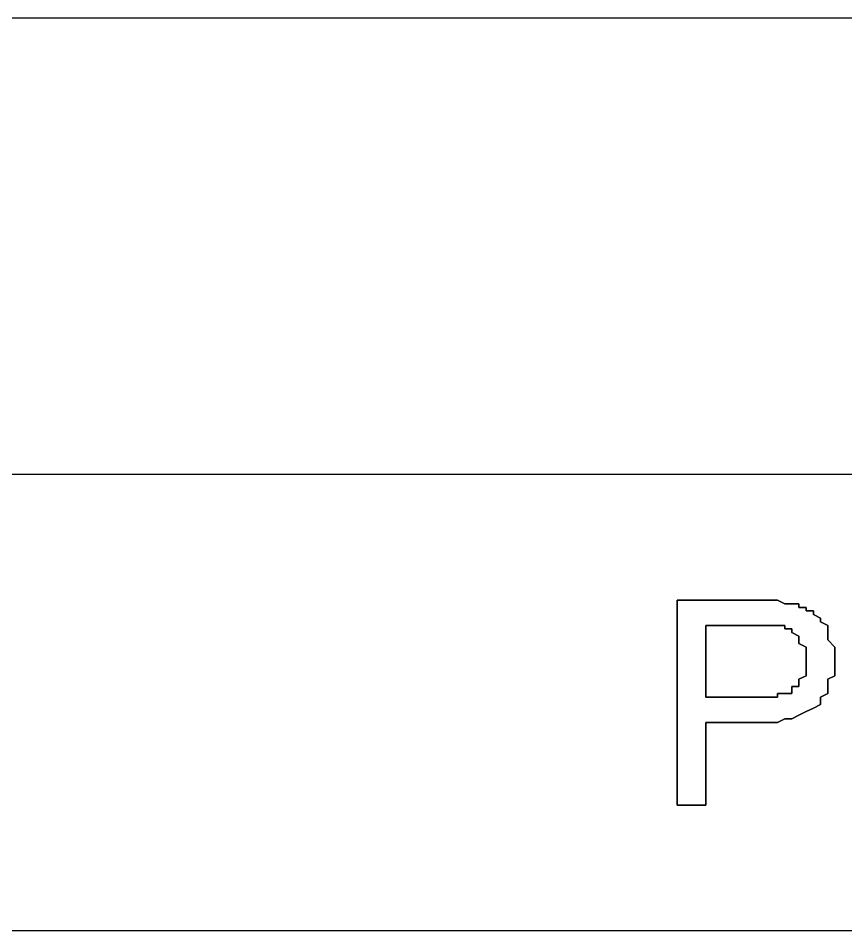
# Model space of a CAD drawing. Header units: metres. Extents: x 2.9 to 42.8, y 1.7 to 28.7.
# Drawn here: x 38.1926 to 38.5992, y 10.3611 to 10.8091 of the extents above; entities that cross this region are included whole.
import ezdxf

# ---------------------------------------------------------------- set-up
doc = ezdxf.new("R2010")
doc.units = ezdxf.units.M
doc.layers.add('NEGRO', color=7, linetype='Continuous')

msp = doc.modelspace()

# ---------------------------------------------------------------- linework, layer by layer
at = {"layer": 'NEGRO', "lineweight": -3}
for points in [[(42.3545, 10.8091), (36.389, 10.8091)], [(42.3545, 10.5851), (36.389, 10.5851)], [(38.5551, 10.5234), (38.5163, 10.5234), (38.5551, 10.5234)], [(38.5163, 10.5234), (38.5163, 10.4228), (38.5163, 10.5234)], [(38.5586, 10.5234), (38.5551, 10.5234), (38.5586, 10.5234)], [(38.5621, 10.5234), (38.5586, 10.5234), (38.5621, 10.5234)], [(38.5657, 10.5234), (38.5621, 10.5234), (38.5657, 10.5234)], [(38.5692, 10.5216), (38.5657, 10.5234), (38.5692, 10.5216)], [(38.5727, 10.5216), (38.5692, 10.5216), (38.5727, 10.5216)], [(38.5762, 10.5216), (38.5727, 10.5216), (38.5762, 10.5216)], [(38.5762, 10.5198), (38.5762, 10.5216), (38.5762, 10.5198)], [(38.5798, 10.5198), (38.5762, 10.5198), (38.5798, 10.5198)], [(38.5798, 10.5181), (38.5798, 10.5198), (38.5798, 10.5181)], [(38.5833, 10.5181), (38.5798, 10.5181), (38.5833, 10.5181)], [(38.5833, 10.5163), (38.5833, 10.5181), (38.5833, 10.5163)], [(38.5868, 10.5145), (38.5833, 10.5163), (38.5868, 10.5145)], [(38.5304, 10.4757), (38.5304, 10.511), (38.5304, 10.4757)], [(38.5304, 10.511), (38.5551, 10.511), (38.5304, 10.511)], [(38.5551, 10.511), (38.5586, 10.511), (38.5551, 10.511)], [(38.5586, 10.511), (38.5621, 10.511), (38.5586, 10.511)], [(38.5621, 10.511), (38.5657, 10.511), (38.5621, 10.511)], [(38.5657, 10.511), (38.5692, 10.511), (38.5657, 10.511)], [(38.5692, 10.511), (38.5692, 10.5093), (38.5692, 10.511)], [(38.5868, 10.5128), (38.5868, 10.5145), (38.5868, 10.5128)], [(38.5904, 10.511), (38.5868, 10.5128), (38.5904, 10.511)], [(38.5904, 10.5093), (38.5904, 10.511), (38.5904, 10.5093)], [(38.5692, 10.5093), (38.5727, 10.5093), (38.5692, 10.5093)], [(38.5727, 10.5093), (38.5727, 10.5075), (38.5727, 10.5093)], [(38.5727, 10.5075), (38.5762, 10.5057), (38.5727, 10.5075)], [(38.5762, 10.5057), (38.5762, 10.504), (38.5762, 10.5057)], [(38.5904, 10.5075), (38.5904, 10.5093), (38.5904, 10.5075)], [(38.5904, 10.5057), (38.5904, 10.5075), (38.5904, 10.5057)], [(38.5904, 10.504), (38.5904, 10.5057), (38.5904, 10.504)], [(38.5762, 10.504), (38.5762, 10.5022), (38.5762, 10.504)], [(38.5762, 10.5022), (38.5798, 10.5004), (38.5762, 10.5022)], [(38.5939, 10.5004), (38.5904, 10.504), (38.5939, 10.5004)], [(38.5798, 10.5004), (38.5798, 10.4987), (38.5798, 10.5004)], [(38.5798, 10.4987), (38.5798, 10.4969), (38.5798, 10.4987)], [(38.5798, 10.4969), (38.5798, 10.4934), (38.5798, 10.4969)], [(38.5939, 10.4987), (38.5939, 10.5004), (38.5939, 10.4987)], [(38.5939, 10.4969), (38.5939, 10.4987), (38.5939, 10.4969)], [(38.5939, 10.4934), (38.5939, 10.4969), (38.5939, 10.4934)], [(38.5798, 10.4934), (38.5798, 10.4898), (38.5798, 10.4934)], [(38.5939, 10.4916), (38.5939, 10.4934), (38.5939, 10.4916)], [(38.5798, 10.4898), (38.5798, 10.4881), (38.5798, 10.4898)], [(38.5798, 10.4881), (38.5798, 10.4863), (38.5798, 10.4881)], [(38.5939, 10.4898), (38.5939, 10.4916), (38.5939, 10.4898)], [(38.5939, 10.4863), (38.5939, 10.4898), (38.5939, 10.4863)], [(38.5798, 10.4863), (38.5762, 10.4846), (38.5798, 10.4863)], [(38.5762, 10.4846), (38.5762, 10.481), (38.5762, 10.4846)], [(38.5904, 10.4846), (38.5939, 10.4863), (38.5904, 10.4846)], [(38.5904, 10.4828), (38.5904, 10.4846), (38.5904, 10.4828)], [(38.5762, 10.481), (38.5727, 10.481), (38.5762, 10.481)], [(38.5727, 10.481), (38.5727, 10.4793), (38.5727, 10.481)], [(38.5727, 10.4793), (38.5727, 10.4775), (38.5727, 10.4793)], [(38.5904, 10.481), (38.5904, 10.4828), (38.5904, 10.481)], [(38.5904, 10.4775), (38.5904, 10.481), (38.5904, 10.4775)], [(38.5551, 10.4757), (38.5304, 10.4757), (38.5551, 10.4757)], [(38.5586, 10.4757), (38.5551, 10.4757), (38.5586, 10.4757)], [(38.5621, 10.4757), (38.5586, 10.4757), (38.5621, 10.4757)], [(38.5657, 10.4757), (38.5621, 10.4757), (38.5657, 10.4757)], [(38.5692, 10.4775), (38.5657, 10.4775), (38.5692, 10.4775)], [(38.5657, 10.4775), (38.5657, 10.4757), (38.5657, 10.4775)], [(38.5727, 10.4775), (38.5692, 10.4775), (38.5727, 10.4775)], [(38.5868, 10.4757), (38.5904, 10.4775), (38.5868, 10.4757)], [(38.5868, 10.474), (38.5868, 10.4757), (38.5868, 10.474)], [(38.5798, 10.4687), (38.5833, 10.4704), (38.5798, 10.4687)], [(38.5833, 10.4704), (38.5868, 10.4722), (38.5833, 10.4704)], [(38.5868, 10.4722), (38.5868, 10.474), (38.5868, 10.4722)], [(38.5727, 10.4652), (38.5762, 10.4669), (38.5727, 10.4652)], [(38.5762, 10.4669), (38.5798, 10.4687), (38.5762, 10.4669)], [(38.5304, 10.4228), (38.5304, 10.4634), (38.5304, 10.4228)], [(38.5304, 10.4634), (38.5551, 10.4634), (38.5304, 10.4634)], [(38.5551, 10.4634), (38.5586, 10.4634), (38.5551, 10.4634)], [(38.5586, 10.4634), (38.5621, 10.4634), (38.5586, 10.4634)], [(38.5621, 10.4634), (38.5657, 10.4634), (38.5621, 10.4634)], [(38.5657, 10.4634), (38.5692, 10.4652), (38.5657, 10.4634)], [(38.5692, 10.4652), (38.5727, 10.4652), (38.5692, 10.4652)], [(38.5163, 10.4228), (38.5304, 10.4228), (38.5163, 10.4228)], [(42.3545, 10.3611), (36.389, 10.3611)]]:
    msp.add_lwpolyline(points, dxfattribs=at)

doc.saveas('drawing.dxf')
